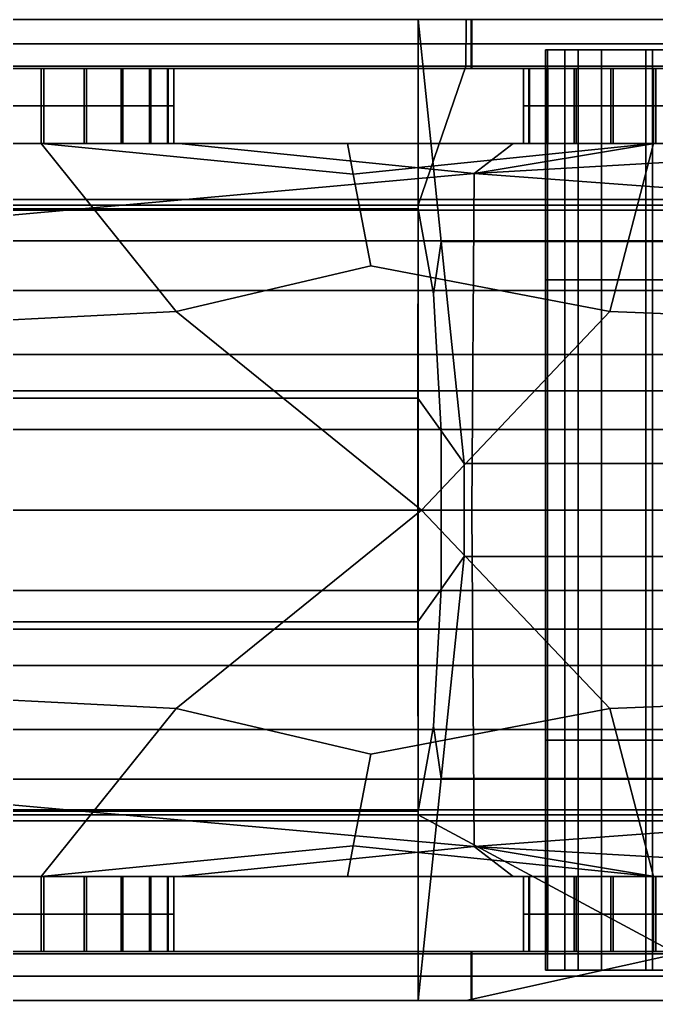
# Model space of a CAD drawing. Extents: x -4.9 to 4.89, y -0.62 to 0.62.
# Drawn here: x 0.687 to 0.9431, y -0.1971 to 0.1971 of the extents above; entities that cross this region are included whole.
import ezdxf

# ---------------------------------------------------------------- set-up
doc = ezdxf.new("R2010")
doc.units = 0

msp = doc.modelspace()

# ---------------------------------------------------------------- linework, layer by layer
for points in [[(0.54017, 0.19714, 0.48791), (0.52257, 0.17849, 0.54915), (0.86647, 0.17849, 0.54836), (0.86664, 0.19714, 0.48739)], [(0.54017, 0.19714, 0.48791), (0.86664, 0.19714, 0.48739), (0.86858, 0.19714, 0.43157), (0.57921, 0.19714, 0.43157)], [(0.57303, 0.12107, 0.01256), (0.58913, 0.19714, 0.10569), (0.84728, 0.19714, 0.10784), (0.84725, 0.12107, 0.01364)], [(0.57921, 0.18734, 0.43157), (0.57921, 0.19714, 0.43157), (0.86858, 0.19714, 0.43157), (0.86858, 0.18734, 0.43157)], [(0.58231, 0.18734, 0.26436), (0.86893, 0.18734, 0.26436), (0.86893, 0.19714, 0.26436), (0.58231, 0.19714, 0.26436)], [(0.58572, 0.19714, 0.18503), (0.58231, 0.19714, 0.26436), (0.86893, 0.19714, 0.26436), (0.84344, 0.19714, 0.1861)], [(0.58572, 0.19714, 0.18503), (0.84344, 0.19714, 0.1861), (0.84728, 0.19714, 0.10784), (0.58913, 0.19714, 0.10569)], [(1.09349, 0.19714, 0.18718), (0.9881, 0.19714, 0.10999), (0.84728, 0.19714, 0.10784), (0.84344, 0.19714, 0.1861)], [(1.09349, 0.19714, 0.18718), (0.84344, 0.19714, 0.1861), (0.86893, 0.19714, 0.26436), (1.19887, 0.19714, 0.26436)], [(0.85342, 0.08694, -0.01134), (0.84725, 0.12107, 0.01364), (0.84728, 0.19714, 0.10784), (0.85651, 0.10791, 0.02328)], [(0.98893, 0.10791, 0.02436), (0.85651, 0.10791, 0.02328), (0.84728, 0.19714, 0.10784), (0.9881, 0.19714, 0.10999)], [(1.23185, 0.19714, 0.488), (0.86664, 0.19714, 0.48739), (0.86647, 0.17849, 0.54836), (1.24875, 0.17849, 0.54927)], [(1.23185, 0.19714, 0.488), (1.20054, 0.19714, 0.43157), (0.86858, 0.19714, 0.43157), (0.86664, 0.19714, 0.48739)], [(1.20054, 0.18734, 0.43157), (0.86858, 0.18734, 0.43157), (0.86858, 0.19714, 0.43157), (1.20054, 0.19714, 0.43157)], [(1.19887, 0.18734, 0.26436), (1.19887, 0.19714, 0.26436), (0.86893, 0.19714, 0.26436), (0.86893, 0.18734, 0.26436)], [(0.57921, 0.18734, 0.43157), (0.86858, 0.18734, 0.43157), (0.86858, 0.17754, 0.43157), (0.57921, 0.17754, 0.43157)], [(0.58231, 0.18734, 0.26436), (0.58231, 0.17754, 0.26436), (0.86893, 0.17754, 0.26436), (0.86893, 0.18734, 0.26436)], [(1.20054, 0.18734, 0.43157), (1.20054, 0.17754, 0.43157), (0.86858, 0.17754, 0.43157), (0.86858, 0.18734, 0.43157)], [(1.19887, 0.18734, 0.26436), (0.86893, 0.18734, 0.26436), (0.86893, 0.17754, 0.26436), (1.19887, 0.17754, 0.26436)], [(0.94436, 0.18499, -0.04964), (0.8993, 0.18499, -0.06365), (0.89853, 0.18499, -0.0286), (0.94328, 0.18499, -0.02687)], [(0.94782, 0.18499, -0.00467), (0.94328, 0.18499, -0.02687), (0.89853, 0.18499, -0.0286), (0.90621, 0.18499, 0.00531)], [(0.8993, 0.09249, -0.06365), (0.89853, 0.09249, -0.0286), (0.89853, 0.18499, -0.0286), (0.8993, 0.18499, -0.06365)], [(0.90621, 0.09249, 0.00531), (0.90621, 0.18499, 0.00531), (0.89853, 0.18499, -0.0286), (0.89853, 0.09249, -0.0286)], [(0.94436, 0.18499, -0.04964), (0.95257, 0.18499, -0.06836), (0.91168, 0.18499, -0.0913), (0.8993, 0.18499, -0.06365)], [(0.8993, 0.09249, -0.06365), (0.8993, 0.18499, -0.06365), (0.91168, 0.18499, -0.0913), (0.91168, 0.09249, -0.0913)], [(0.94782, 0.18499, -0.00467), (0.90621, 0.18499, 0.00531), (0.92097, 0.18499, 0.03614), (0.95721, 0.18499, 0.01564)], [(0.90621, 0.09249, 0.00531), (0.92097, 0.09249, 0.03614), (0.92097, 0.18499, 0.03614), (0.90621, 0.18499, 0.00531)], [(0.96937, 0.18499, -0.07839), (0.93883, 0.18499, -0.10297), (0.91168, 0.18499, -0.0913), (0.95257, 0.18499, -0.06836)], [(0.93883, 0.09249, -0.10297), (0.91168, 0.09249, -0.0913), (0.91168, 0.18499, -0.0913), (0.93883, 0.18499, -0.10297)], [(0.97069, 0.18499, 0.03275), (0.95721, 0.18499, 0.01564), (0.92097, 0.18499, 0.03614), (0.94146, 0.18499, 0.06198)], [(0.94146, 0.09249, 0.06198), (0.94146, 0.18499, 0.06198), (0.92097, 0.18499, 0.03614), (0.92097, 0.09249, 0.03614)], [(0.96937, 0.18499, -0.07839), (0.98877, 0.18499, -0.08406), (0.96948, 0.18499, -0.10785), (0.93883, 0.18499, -0.10297)], [(0.93883, 0.09249, -0.10297), (0.93883, 0.18499, -0.10297), (0.96948, 0.18499, -0.10785), (0.96948, 0.09249, -0.10785)], [(0.97069, 0.18499, 0.03275), (0.94146, 0.18499, 0.06198), (0.96694, 0.18499, 0.08162), (0.98762, 0.18499, 0.0458)], [(0.94146, 0.09249, 0.06198), (0.96694, 0.09249, 0.08162), (0.96694, 0.18499, 0.08162), (0.94146, 0.18499, 0.06198)], [(0.54786, 0.12252, 0.62015), (0.84728, 0.12252, 0.61906), (0.86647, 0.17849, 0.54836), (0.52257, 0.17849, 0.54915)], [(0.62825, 0.17754, 0.42719), (0.57921, 0.17754, 0.43157), (0.86858, 0.17754, 0.43157), (0.75005, 0.17754, 0.42686)], [(0.63032, 0.17754, 0.27235), (0.751, 0.17754, 0.27305), (0.86893, 0.17754, 0.26436), (0.58231, 0.17754, 0.26436)], [(0.62825, 0.17754, 0.42719), (0.75005, 0.17754, 0.42686), (0.69576, 0.17754, 0.42057), (0.67729, 0.17754, 0.42282)], [(0.63032, 0.17754, 0.27235), (0.67833, 0.17754, 0.28034), (0.69676, 0.17754, 0.28286), (0.751, 0.17754, 0.27305)], [(0.67729, 0.16243, 0.42282), (0.67729, 0.17754, 0.42282), (0.69576, 0.17754, 0.42057), (0.69576, 0.16243, 0.42057)], [(0.67833, 0.16243, 0.28034), (0.69676, 0.16243, 0.28286), (0.69676, 0.17754, 0.28286), (0.67833, 0.17754, 0.28034)], [(0.81888, 0.17754, 0.41328), (0.71298, 0.17754, 0.41354), (0.69576, 0.17754, 0.42057), (0.8212, 0.17754, 0.42116)], [(0.8283, 0.17754, 0.42574), (0.8212, 0.17754, 0.42116), (0.69576, 0.17754, 0.42057), (0.75005, 0.17754, 0.42686)], [(0.71298, 0.16243, 0.41354), (0.69576, 0.16243, 0.42057), (0.69576, 0.17754, 0.42057), (0.71298, 0.17754, 0.41354)], [(0.81978, 0.17754, 0.28988), (0.82212, 0.17754, 0.28139), (0.69676, 0.17754, 0.28286), (0.71388, 0.17754, 0.29014)], [(0.82899, 0.17754, 0.27501), (0.751, 0.17754, 0.27305), (0.69676, 0.17754, 0.28286), (0.82212, 0.17754, 0.28139)], [(0.71388, 0.16243, 0.29014), (0.71388, 0.17754, 0.29014), (0.69676, 0.17754, 0.28286), (0.69676, 0.16243, 0.28286)], [(0.81888, 0.17754, 0.41328), (0.81896, 0.17754, 0.40199), (0.72785, 0.17754, 0.40235), (0.71298, 0.17754, 0.41354)], [(0.71298, 0.16243, 0.41354), (0.71298, 0.17754, 0.41354), (0.72785, 0.17754, 0.40235), (0.72785, 0.16243, 0.40235)], [(0.81978, 0.17754, 0.28988), (0.71388, 0.17754, 0.29014), (0.72858, 0.17754, 0.30154), (0.8197, 0.17754, 0.30117)], [(0.71388, 0.16243, 0.29014), (0.72858, 0.16243, 0.30154), (0.72858, 0.17754, 0.30154), (0.71388, 0.17754, 0.29014)], [(0.81907, 0.17754, 0.3872), (0.73925, 0.17754, 0.38765), (0.72785, 0.17754, 0.40235), (0.81896, 0.17754, 0.40199)], [(0.73925, 0.16243, 0.38765), (0.72785, 0.16243, 0.40235), (0.72785, 0.17754, 0.40235), (0.73925, 0.17754, 0.38765)], [(0.81959, 0.17754, 0.31596), (0.8197, 0.17754, 0.30117), (0.72858, 0.17754, 0.30154), (0.73977, 0.17754, 0.31641)], [(0.73977, 0.16243, 0.31641), (0.73977, 0.17754, 0.31641), (0.72858, 0.17754, 0.30154), (0.72858, 0.16243, 0.30154)], [(0.81907, 0.17754, 0.3872), (0.8192, 0.17754, 0.37003), (0.74653, 0.17754, 0.37053), (0.73925, 0.17754, 0.38765)], [(0.73925, 0.16243, 0.38765), (0.73925, 0.17754, 0.38765), (0.74653, 0.17754, 0.37053), (0.74653, 0.16243, 0.37053)], [(0.81959, 0.17754, 0.31596), (0.73977, 0.17754, 0.31641), (0.7468, 0.17754, 0.33363), (0.81947, 0.17754, 0.33313)], [(0.73977, 0.16243, 0.31641), (0.7468, 0.16243, 0.33363), (0.7468, 0.17754, 0.33363), (0.73977, 0.17754, 0.31641)], [(0.81933, 0.17754, 0.35158), (0.74905, 0.17754, 0.3521), (0.74653, 0.17754, 0.37053), (0.8192, 0.17754, 0.37003)], [(0.74905, 0.16243, 0.3521), (0.74653, 0.16243, 0.37053), (0.74653, 0.17754, 0.37053), (0.74905, 0.17754, 0.3521)], [(0.81933, 0.17754, 0.35158), (0.81947, 0.17754, 0.33313), (0.7468, 0.17754, 0.33363), (0.74905, 0.17754, 0.3521)], [(0.74905, 0.16243, 0.3521), (0.74905, 0.17754, 0.3521), (0.7468, 0.17754, 0.33363), (0.7468, 0.16243, 0.33363)], [(0.8283, 0.17754, 0.42574), (0.75005, 0.17754, 0.42686), (0.86858, 0.17754, 0.43157), (0.92431, 0.17754, 0.42679)], [(0.82899, 0.17754, 0.27501), (0.88547, 0.17754, 0.27365), (0.86893, 0.17754, 0.26436), (0.751, 0.17754, 0.27305)], [(0.81888, 0.17754, 0.41328), (0.8212, 0.17754, 0.42116), (0.9419, 0.17754, 0.4203), (0.92478, 0.17754, 0.41302)], [(0.81888, 0.17754, 0.41328), (0.92478, 0.17754, 0.41302), (0.91008, 0.17754, 0.40162), (0.81896, 0.17754, 0.40199)], [(0.81907, 0.17754, 0.3872), (0.81896, 0.17754, 0.40199), (0.91008, 0.17754, 0.40162), (0.89889, 0.17754, 0.38675)], [(0.81907, 0.17754, 0.3872), (0.89889, 0.17754, 0.38675), (0.89186, 0.17754, 0.36953), (0.8192, 0.17754, 0.37003)], [(0.81933, 0.17754, 0.35158), (0.8192, 0.17754, 0.37003), (0.89186, 0.17754, 0.36953), (0.88961, 0.17754, 0.35106)], [(0.81933, 0.17754, 0.35158), (0.88961, 0.17754, 0.35106), (0.89213, 0.17754, 0.33263), (0.81947, 0.17754, 0.33313)], [(0.81959, 0.17754, 0.31596), (0.81947, 0.17754, 0.33313), (0.89213, 0.17754, 0.33263), (0.89941, 0.17754, 0.31551)], [(0.81959, 0.17754, 0.31596), (0.89941, 0.17754, 0.31551), (0.91081, 0.17754, 0.30081), (0.8197, 0.17754, 0.30117)], [(0.81978, 0.17754, 0.28988), (0.8197, 0.17754, 0.30117), (0.91081, 0.17754, 0.30081), (0.92568, 0.17754, 0.28962)], [(0.81978, 0.17754, 0.28988), (0.92568, 0.17754, 0.28962), (0.9429, 0.17754, 0.28259), (0.82212, 0.17754, 0.28139)], [(0.8283, 0.17754, 0.42574), (0.92431, 0.17754, 0.42679), (0.9419, 0.17754, 0.4203), (0.8212, 0.17754, 0.42116)], [(0.82899, 0.17754, 0.27501), (0.82212, 0.17754, 0.28139), (0.9429, 0.17754, 0.28259), (0.88547, 0.17754, 0.27365)], [(1.23682, 0.12252, 0.62024), (1.24875, 0.17849, 0.54927), (0.86647, 0.17849, 0.54836), (0.84728, 0.12252, 0.61906)], [(1.08044, 0.17754, 0.42719), (0.92431, 0.17754, 0.42679), (0.86858, 0.17754, 0.43157), (1.20054, 0.17754, 0.43157)], [(1.22236, 0.17754, 0.27235), (1.19887, 0.17754, 0.26436), (0.86893, 0.17754, 0.26436), (1.07864, 0.17754, 0.27298)], [(1.01816, 0.17754, 0.27501), (1.07864, 0.17754, 0.27298), (0.86893, 0.17754, 0.26436), (0.94231, 0.17754, 0.27371)], [(0.92334, 0.17754, 0.27501), (0.94231, 0.17754, 0.27371), (0.86893, 0.17754, 0.26436), (0.88547, 0.17754, 0.27365)], [(0.92334, 0.17754, 0.27501), (0.88547, 0.17754, 0.27365), (0.9429, 0.17754, 0.28259), (0.96137, 0.17754, 0.28034)], [(0.88961, 0.16243, 0.35106), (0.89213, 0.16243, 0.33263), (0.89213, 0.17754, 0.33263), (0.88961, 0.17754, 0.35106)], [(0.88961, 0.16243, 0.35106), (0.88961, 0.17754, 0.35106), (0.89186, 0.17754, 0.36953), (0.89186, 0.16243, 0.36953)], [(0.89889, 0.16243, 0.38675), (0.89186, 0.16243, 0.36953), (0.89186, 0.17754, 0.36953), (0.89889, 0.17754, 0.38675)], [(0.89941, 0.16243, 0.31551), (0.89941, 0.17754, 0.31551), (0.89213, 0.17754, 0.33263), (0.89213, 0.16243, 0.33263)], [(0.89889, 0.16243, 0.38675), (0.89889, 0.17754, 0.38675), (0.91008, 0.17754, 0.40162), (0.91008, 0.16243, 0.40162)], [(0.89941, 0.16243, 0.31551), (0.91081, 0.16243, 0.30081), (0.91081, 0.17754, 0.30081), (0.89941, 0.17754, 0.31551)], [(0.92478, 0.16243, 0.41302), (0.91008, 0.16243, 0.40162), (0.91008, 0.17754, 0.40162), (0.92478, 0.17754, 0.41302)], [(0.92568, 0.16243, 0.28962), (0.92568, 0.17754, 0.28962), (0.91081, 0.17754, 0.30081), (0.91081, 0.16243, 0.30081)], [(0.92334, 0.17754, 0.27501), (0.96137, 0.17754, 0.28034), (0.9798, 0.17754, 0.28286), (0.94231, 0.17754, 0.27371)], [(1.08044, 0.17754, 0.42719), (0.96033, 0.17754, 0.42282), (0.9419, 0.17754, 0.4203), (0.92431, 0.17754, 0.42679)], [(0.92478, 0.16243, 0.41302), (0.92478, 0.17754, 0.41302), (0.9419, 0.17754, 0.4203), (0.9419, 0.16243, 0.4203)], [(0.92568, 0.16243, 0.28962), (0.9429, 0.16243, 0.28259), (0.9429, 0.17754, 0.28259), (0.92568, 0.17754, 0.28962)], [(0.96033, 0.16243, 0.42282), (0.9419, 0.16243, 0.4203), (0.9419, 0.17754, 0.4203), (0.96033, 0.17754, 0.42282)], [(1.01816, 0.17754, 0.27501), (0.94231, 0.17754, 0.27371), (0.9798, 0.17754, 0.28286), (1.08223, 0.17754, 0.28139)], [(0.96137, 0.16243, 0.28034), (0.96137, 0.17754, 0.28034), (0.9429, 0.17754, 0.28259), (0.9429, 0.16243, 0.28259)], [(0.67729, 0.16243, 0.42282), (0.69576, 0.16243, 0.42057), (0.69576, 0.14732, 0.42057), (0.67729, 0.14732, 0.42282)], [(0.67833, 0.16243, 0.28034), (0.67833, 0.14732, 0.28034), (0.69676, 0.14732, 0.28286), (0.69676, 0.16243, 0.28286)], [(0.71298, 0.16243, 0.41354), (0.71298, 0.14732, 0.41354), (0.69576, 0.14732, 0.42057), (0.69576, 0.16243, 0.42057)], [(0.71388, 0.16243, 0.29014), (0.69676, 0.16243, 0.28286), (0.69676, 0.14732, 0.28286), (0.71388, 0.14732, 0.29014)], [(0.71298, 0.16243, 0.41354), (0.72785, 0.16243, 0.40235), (0.72785, 0.14732, 0.40235), (0.71298, 0.14732, 0.41354)], [(0.71388, 0.16243, 0.29014), (0.71388, 0.14732, 0.29014), (0.72858, 0.14732, 0.30154), (0.72858, 0.16243, 0.30154)], [(0.73925, 0.16243, 0.38765), (0.73925, 0.14732, 0.38765), (0.72785, 0.14732, 0.40235), (0.72785, 0.16243, 0.40235)], [(0.73977, 0.16243, 0.31641), (0.72858, 0.16243, 0.30154), (0.72858, 0.14732, 0.30154), (0.73977, 0.14732, 0.31641)], [(0.73925, 0.16243, 0.38765), (0.74653, 0.16243, 0.37053), (0.74653, 0.14732, 0.37053), (0.73925, 0.14732, 0.38765)], [(0.73977, 0.16243, 0.31641), (0.73977, 0.14732, 0.31641), (0.7468, 0.14732, 0.33363), (0.7468, 0.16243, 0.33363)], [(0.74905, 0.16243, 0.3521), (0.74905, 0.14732, 0.3521), (0.74653, 0.14732, 0.37053), (0.74653, 0.16243, 0.37053)], [(0.74905, 0.16243, 0.3521), (0.7468, 0.16243, 0.33363), (0.7468, 0.14732, 0.33363), (0.74905, 0.14732, 0.3521)], [(0.88961, 0.16243, 0.35106), (0.88961, 0.14732, 0.35106), (0.89213, 0.14732, 0.33263), (0.89213, 0.16243, 0.33263)], [(0.88961, 0.16243, 0.35106), (0.89186, 0.16243, 0.36953), (0.89186, 0.14732, 0.36953), (0.88961, 0.14732, 0.35106)], [(0.89889, 0.16243, 0.38675), (0.89889, 0.14732, 0.38675), (0.89186, 0.14732, 0.36953), (0.89186, 0.16243, 0.36953)], [(0.89941, 0.16243, 0.31551), (0.89213, 0.16243, 0.33263), (0.89213, 0.14732, 0.33263), (0.89941, 0.14732, 0.31551)], [(0.89889, 0.16243, 0.38675), (0.91008, 0.16243, 0.40162), (0.91008, 0.14732, 0.40162), (0.89889, 0.14732, 0.38675)], [(0.89941, 0.16243, 0.31551), (0.89941, 0.14732, 0.31551), (0.91081, 0.14732, 0.30081), (0.91081, 0.16243, 0.30081)], [(0.92478, 0.16243, 0.41302), (0.92478, 0.14732, 0.41302), (0.91008, 0.14732, 0.40162), (0.91008, 0.16243, 0.40162)], [(0.92568, 0.16243, 0.28962), (0.91081, 0.16243, 0.30081), (0.91081, 0.14732, 0.30081), (0.92568, 0.14732, 0.28962)], [(0.92478, 0.16243, 0.41302), (0.9419, 0.16243, 0.4203), (0.9419, 0.14732, 0.4203), (0.92478, 0.14732, 0.41302)], [(0.92568, 0.16243, 0.28962), (0.92568, 0.14732, 0.28962), (0.9429, 0.14732, 0.28259), (0.9429, 0.16243, 0.28259)], [(0.96033, 0.16243, 0.42282), (0.96033, 0.14732, 0.42282), (0.9419, 0.14732, 0.4203), (0.9419, 0.16243, 0.4203)], [(0.96137, 0.16243, 0.28034), (0.9429, 0.16243, 0.28259), (0.9429, 0.14732, 0.28259), (0.96137, 0.14732, 0.28034)], [(0.63032, 0.14732, 0.27235), (0.59431, 0.11049, 0.26636), (0.86982, 0.13529, 0.26664), (0.751, 0.14732, 0.27305)], [(0.62825, 0.07366, 0.44928), (0.67729, 0.14732, 0.42282), (0.69576, 0.14732, 0.42057), (0.75005, 0.0798, 0.44711)], [(0.63032, 0.14732, 0.27235), (0.751, 0.14732, 0.27305), (0.69676, 0.14732, 0.28286), (0.67833, 0.14732, 0.28034)], [(0.81888, 0.14732, 0.41328), (0.8212, 0.13504, 0.42485), (0.69576, 0.14732, 0.42057), (0.71298, 0.14732, 0.41354)], [(0.8283, 0.09821, 0.44046), (0.75005, 0.0798, 0.44711), (0.69576, 0.14732, 0.42057), (0.8212, 0.13504, 0.42485)], [(0.81978, 0.14732, 0.28988), (0.71388, 0.14732, 0.29014), (0.69676, 0.14732, 0.28286), (0.82212, 0.14732, 0.28139)], [(0.82899, 0.14732, 0.27501), (0.82212, 0.14732, 0.28139), (0.69676, 0.14732, 0.28286), (0.751, 0.14732, 0.27305)], [(0.81888, 0.14732, 0.41328), (0.71298, 0.14732, 0.41354), (0.72785, 0.14732, 0.40235), (0.81896, 0.14732, 0.40199)], [(0.81978, 0.14732, 0.28988), (0.8197, 0.14732, 0.30117), (0.72858, 0.14732, 0.30154), (0.71388, 0.14732, 0.29014)], [(0.81907, 0.14732, 0.3872), (0.81896, 0.14732, 0.40199), (0.72785, 0.14732, 0.40235), (0.73925, 0.14732, 0.38765)], [(0.81959, 0.14732, 0.31596), (0.73977, 0.14732, 0.31641), (0.72858, 0.14732, 0.30154), (0.8197, 0.14732, 0.30117)], [(0.81907, 0.14732, 0.3872), (0.73925, 0.14732, 0.38765), (0.74653, 0.14732, 0.37053), (0.8192, 0.14732, 0.37003)], [(0.81959, 0.14732, 0.31596), (0.81947, 0.14732, 0.33313), (0.7468, 0.14732, 0.33363), (0.73977, 0.14732, 0.31641)], [(0.81933, 0.14732, 0.35158), (0.8192, 0.14732, 0.37003), (0.74653, 0.14732, 0.37053), (0.74905, 0.14732, 0.3521)], [(0.81933, 0.14732, 0.35158), (0.74905, 0.14732, 0.3521), (0.7468, 0.14732, 0.33363), (0.81947, 0.14732, 0.33313)], [(0.82899, 0.14732, 0.27501), (0.751, 0.14732, 0.27305), (0.86982, 0.13529, 0.26664), (0.88547, 0.14732, 0.27365)], [(0.81888, 0.14732, 0.41328), (0.92478, 0.14732, 0.41302), (0.9419, 0.14732, 0.4203), (0.8212, 0.13504, 0.42485)], [(0.81888, 0.14732, 0.41328), (0.81896, 0.14732, 0.40199), (0.91008, 0.14732, 0.40162), (0.92478, 0.14732, 0.41302)], [(0.81907, 0.14732, 0.3872), (0.89889, 0.14732, 0.38675), (0.91008, 0.14732, 0.40162), (0.81896, 0.14732, 0.40199)], [(0.81907, 0.14732, 0.3872), (0.8192, 0.14732, 0.37003), (0.89186, 0.14732, 0.36953), (0.89889, 0.14732, 0.38675)], [(0.81933, 0.14732, 0.35158), (0.88961, 0.14732, 0.35106), (0.89186, 0.14732, 0.36953), (0.8192, 0.14732, 0.37003)], [(0.81933, 0.14732, 0.35158), (0.81947, 0.14732, 0.33313), (0.89213, 0.14732, 0.33263), (0.88961, 0.14732, 0.35106)], [(0.81959, 0.14732, 0.31596), (0.89941, 0.14732, 0.31551), (0.89213, 0.14732, 0.33263), (0.81947, 0.14732, 0.33313)], [(0.81959, 0.14732, 0.31596), (0.8197, 0.14732, 0.30117), (0.91081, 0.14732, 0.30081), (0.89941, 0.14732, 0.31551)], [(0.81978, 0.14732, 0.28988), (0.92568, 0.14732, 0.28962), (0.91081, 0.14732, 0.30081), (0.8197, 0.14732, 0.30117)], [(0.81978, 0.14732, 0.28988), (0.82212, 0.14732, 0.28139), (0.9429, 0.14732, 0.28259), (0.92568, 0.14732, 0.28962)], [(0.8283, 0.09821, 0.44046), (0.8212, 0.13504, 0.42485), (0.9419, 0.14732, 0.4203), (0.92431, 0.0798, 0.44704)], [(0.82899, 0.14732, 0.27501), (0.88547, 0.14732, 0.27365), (0.9429, 0.14732, 0.28259), (0.82212, 0.14732, 0.28139)], [(1.22236, 0.14732, 0.27235), (1.07864, 0.14732, 0.27298), (0.86982, 0.13529, 0.26664), (1.20474, 0.11049, 0.26636)], [(1.01816, 0.14732, 0.27501), (0.94231, 0.14732, 0.27371), (0.86982, 0.13529, 0.26664), (1.07864, 0.14732, 0.27298)], [(0.92334, 0.14732, 0.27501), (0.88547, 0.14732, 0.27365), (0.86982, 0.13529, 0.26664), (0.94231, 0.14732, 0.27371)], [(0.92334, 0.14732, 0.27501), (0.96137, 0.14732, 0.28034), (0.9429, 0.14732, 0.28259), (0.88547, 0.14732, 0.27365)], [(0.92334, 0.14732, 0.27501), (0.94231, 0.14732, 0.27371), (0.9798, 0.14732, 0.28286), (0.96137, 0.14732, 0.28034)], [(1.08044, 0.07366, 0.44928), (0.92431, 0.0798, 0.44704), (0.9419, 0.14732, 0.4203), (0.96033, 0.14732, 0.42282)], [(1.01816, 0.14732, 0.27501), (1.08223, 0.14732, 0.28139), (0.9798, 0.14732, 0.28286), (0.94231, 0.14732, 0.27371)], [(0.58231, 0, 0.26436), (0.86893, 0, 0.26436), (0.86982, 0.13529, 0.26664), (0.59431, 0.11049, 0.26636)], [(1.19887, 0, 0.26436), (1.20474, 0.11049, 0.26636), (0.86982, 0.13529, 0.26664), (0.86893, 0, 0.26436)], [(2.17429, 0.12057, 0.49384), (2.17429, 0.12489, 0.46153), (0.18646, 0.12489, 0.46153), (0.18646, 0.12057, 0.49384)], [(2.17429, 0.12057, 0.42923), (0.18646, 0.12057, 0.42923), (0.18646, 0.12489, 0.46153), (2.17429, 0.12489, 0.46153)], [(0.54786, 0.12252, 0.62015), (0.59459, 0.04791, 0.69605), (0.84728, 0.04791, 0.69605), (0.84728, 0.12252, 0.61906)], [(1.23682, 0.12252, 0.62024), (0.84728, 0.12252, 0.61906), (0.84728, 0.04791, 0.69605), (1.21048, 0.04791, 0.69605)], [(2.17429, 0.12057, 0.49384), (0.18646, 0.12057, 0.49384), (0.18646, 0.10816, 0.52398), (2.17429, 0.10816, 0.52398)], [(2.17429, 0.12057, 0.42923), (2.17429, 0.10816, 0.39909), (0.18646, 0.10816, 0.39909), (0.18646, 0.12057, 0.42923)], [(0.57303, 0.12107, 0.01256), (0.84725, 0.12107, 0.01364), (0.84723, 0.045, -0.08057), (0.55692, 0.045, -0.08057)], [(0.85342, 0.08694, -0.01134), (0.85649, 0.03184, -0.07092), (0.84723, 0.045, -0.08057), (0.84725, 0.12107, 0.01364)], [(2.17429, 0.08826, 0.54979), (2.17429, 0.10816, 0.52398), (0.18646, 0.10816, 0.52398), (0.18646, 0.08826, 0.54979)], [(2.17429, 0.08826, 0.37327), (0.18646, 0.08826, 0.37327), (0.18646, 0.10816, 0.39909), (2.17429, 0.10816, 0.39909)], [(0.85342, 0.08694, -0.01134), (0.85651, 0.10791, 0.02328), (0.86575, 0.01868, -0.06128), (0.85649, 0.03184, -0.07092)], [(0.98893, 0.10791, 0.02436), (0.98977, 0.01868, -0.06128), (0.86575, 0.01868, -0.06128), (0.85651, 0.10791, 0.02328)], [(0.8283, 0.09821, 0.44046), (0.92431, 0.0798, 0.44704), (0.84858, 0, 0.46497), (0.75005, 0.0798, 0.44711)], [(0.8993, 0.09249, -0.06365), (0.8993, 0, -0.06365), (0.89853, 0, -0.0286), (0.89853, 0.09249, -0.0286)], [(0.90621, 0.09249, 0.00531), (0.89853, 0.09249, -0.0286), (0.89853, 0, -0.0286), (0.90621, 0, 0.00531)], [(0.8993, 0.09249, -0.06365), (0.91168, 0.09249, -0.0913), (0.91168, 0, -0.0913), (0.8993, 0, -0.06365)], [(0.90621, 0.09249, 0.00531), (0.90621, 0, 0.00531), (0.92097, 0, 0.03614), (0.92097, 0.09249, 0.03614)], [(0.93883, 0.09249, -0.10297), (0.93883, 0, -0.10297), (0.91168, 0, -0.0913), (0.91168, 0.09249, -0.0913)], [(0.94146, 0.09249, 0.06198), (0.92097, 0.09249, 0.03614), (0.92097, 0, 0.03614), (0.94146, 0, 0.06198)], [(0.93883, 0.09249, -0.10297), (0.96948, 0.09249, -0.10785), (0.96948, 0, -0.10785), (0.93883, 0, -0.10297)], [(0.94146, 0.09249, 0.06198), (0.94146, 0, 0.06198), (0.96694, 0, 0.08162), (0.96694, 0.09249, 0.08162)], [(2.17429, 0.08826, 0.54979), (0.18646, 0.08826, 0.54979), (0.18646, 0.06245, 0.56969), (2.17429, 0.06245, 0.56969)], [(2.17429, 0.08826, 0.37327), (2.17429, 0.06245, 0.35337), (0.18646, 0.06245, 0.35337), (0.18646, 0.08826, 0.37327)], [(0.62825, 0.07366, 0.44928), (0.75005, 0.0798, 0.44711), (0.84858, 0, 0.46497), (0.60373, 0, 0.46252)], [(1.08044, 0.07366, 0.44928), (1.14049, 0, 0.46252), (0.84858, 0, 0.46497), (0.92431, 0.0798, 0.44704)], [(2.17429, 0.03231, 0.5821), (2.17429, 0.06245, 0.56969), (0.18646, 0.06245, 0.56969), (0.18646, 0.03231, 0.5821)], [(2.17429, 0.03231, 0.34097), (0.18646, 0.03231, 0.34097), (0.18646, 0.06245, 0.35337), (2.17429, 0.06245, 0.35337)], [(0.59459, 0, 0.69605), (0.84728, 0, 0.69605), (0.84728, 0.04791, 0.69605), (0.59459, 0.04791, 0.69605)], [(1.21048, 0, 0.69605), (1.21048, 0.04791, 0.69605), (0.84728, 0.04791, 0.69605), (0.84728, 0, 0.69605)], [(0.55692, 0, -0.08057), (0.55692, 0.045, -0.08057), (0.84723, 0.045, -0.08057), (0.84723, 0, -0.08057)], [(0.85649, 0, -0.07092), (0.84723, 0, -0.08057), (0.84723, 0.045, -0.08057), (0.85649, 0.03184, -0.07092)], [(2.17429, 0.03231, 0.5821), (0.18646, 0.03231, 0.5821), (0.18646, 0, 0.58643), (2.17429, 0, 0.58643)], [(2.17429, 0.03231, 0.34097), (2.17429, 0, 0.33664), (0.18646, 0, 0.33664), (0.18646, 0.03231, 0.34097)], [(0.85649, 0, -0.07092), (0.85649, 0.03184, -0.07092), (0.86575, 0.01868, -0.06128), (0.86575, 0, -0.06128)], [(0.98977, 0, -0.06128), (0.86575, 0, -0.06128), (0.86575, 0.01868, -0.06128), (0.98977, 0.01868, -0.06128)], [(2.17429, -0.03231, 0.5821), (2.17429, 0, 0.58643), (0.18646, 0, 0.58643), (0.18646, -0.03231, 0.5821)], [(2.17429, -0.03231, 0.34097), (0.18646, -0.03231, 0.34097), (0.18646, 0, 0.33664), (2.17429, 0, 0.33664)], [(0.55692, 0, -0.08057), (0.84723, 0, -0.08057), (0.84723, -0.045, -0.08057), (0.55692, -0.045, -0.08057)], [(0.58231, 0, 0.26436), (0.59431, -0.11049, 0.26636), (0.86982, -0.13529, 0.26664), (0.86893, 0, 0.26436)], [(0.59459, 0, 0.69605), (0.59459, -0.04791, 0.69605), (0.84728, -0.04791, 0.69605), (0.84728, 0, 0.69605)], [(0.62825, -0.07366, 0.44928), (0.60373, 0, 0.46252), (0.84858, 0, 0.46497), (0.75005, -0.0798, 0.44711)], [(0.8283, -0.09821, 0.44046), (0.75005, -0.0798, 0.44711), (0.84858, 0, 0.46497), (0.92431, -0.0798, 0.44704)], [(0.85649, 0, -0.07092), (0.85649, -0.03184, -0.07092), (0.84723, -0.045, -0.08057), (0.84723, 0, -0.08057)], [(1.21048, 0, 0.69605), (0.84728, 0, 0.69605), (0.84728, -0.04791, 0.69605), (1.21048, -0.04791, 0.69605)], [(1.08044, -0.07366, 0.44928), (0.92431, -0.0798, 0.44704), (0.84858, 0, 0.46497), (1.14049, 0, 0.46252)], [(0.85649, 0, -0.07092), (0.86575, 0, -0.06128), (0.86575, -0.01868, -0.06128), (0.85649, -0.03184, -0.07092)], [(0.98977, 0, -0.06128), (0.98977, -0.01868, -0.06128), (0.86575, -0.01868, -0.06128), (0.86575, 0, -0.06128)], [(1.19887, 0, 0.26436), (0.86893, 0, 0.26436), (0.86982, -0.13529, 0.26664), (1.20474, -0.11049, 0.26636)], [(0.8993, -0.09249, -0.06365), (0.89853, -0.09249, -0.0286), (0.89853, 0, -0.0286), (0.8993, 0, -0.06365)], [(0.90621, -0.09249, 0.00531), (0.90621, 0, 0.00531), (0.89853, 0, -0.0286), (0.89853, -0.09249, -0.0286)], [(0.8993, -0.09249, -0.06365), (0.8993, 0, -0.06365), (0.91168, 0, -0.0913), (0.91168, -0.09249, -0.0913)], [(0.90621, -0.09249, 0.00531), (0.92097, -0.09249, 0.03614), (0.92097, 0, 0.03614), (0.90621, 0, 0.00531)], [(0.93883, -0.09249, -0.10297), (0.91168, -0.09249, -0.0913), (0.91168, 0, -0.0913), (0.93883, 0, -0.10297)], [(0.94146, -0.09249, 0.06198), (0.94146, 0, 0.06198), (0.92097, 0, 0.03614), (0.92097, -0.09249, 0.03614)], [(0.93883, -0.09249, -0.10297), (0.93883, 0, -0.10297), (0.96948, 0, -0.10785), (0.96948, -0.09249, -0.10785)], [(0.94146, -0.09249, 0.06198), (0.96694, -0.09249, 0.08162), (0.96694, 0, 0.08162), (0.94146, 0, 0.06198)], [(0.85342, -0.08694, -0.01134), (0.85649, -0.03184, -0.07092), (0.86575, -0.01868, -0.06128), (0.85651, -0.1079, 0.02328)], [(0.98893, -0.1079, 0.02436), (0.85651, -0.1079, 0.02328), (0.86575, -0.01868, -0.06128), (0.98977, -0.01868, -0.06128)], [(2.17429, -0.03231, 0.5821), (0.18646, -0.03231, 0.5821), (0.18646, -0.06245, 0.56969), (2.17429, -0.06245, 0.56969)], [(2.17429, -0.03231, 0.34097), (2.17429, -0.06245, 0.35337), (0.18646, -0.06245, 0.35337), (0.18646, -0.03231, 0.34097)], [(0.85342, -0.08694, -0.01134), (0.84725, -0.12107, 0.01364), (0.84723, -0.045, -0.08057), (0.85649, -0.03184, -0.07092)], [(0.57303, -0.12107, 0.01256), (0.55692, -0.045, -0.08057), (0.84723, -0.045, -0.08057), (0.84725, -0.12107, 0.01364)], [(0.54786, -0.12252, 0.62015), (0.84728, -0.12252, 0.61906), (0.84728, -0.04791, 0.69605), (0.59459, -0.04791, 0.69605)], [(1.23682, -0.12252, 0.62024), (1.21048, -0.04791, 0.69605), (0.84728, -0.04791, 0.69605), (0.84728, -0.12252, 0.61906)], [(2.17429, -0.08826, 0.54979), (2.17429, -0.06245, 0.56969), (0.18646, -0.06245, 0.56969), (0.18646, -0.08826, 0.54979)], [(2.17429, -0.08826, 0.37327), (0.18646, -0.08826, 0.37327), (0.18646, -0.06245, 0.35337), (2.17429, -0.06245, 0.35337)], [(0.62825, -0.07366, 0.44928), (0.75005, -0.0798, 0.44711), (0.69576, -0.14732, 0.42057), (0.67729, -0.14732, 0.42282)], [(1.08044, -0.07366, 0.44928), (0.96033, -0.14732, 0.42282), (0.9419, -0.14732, 0.4203), (0.92431, -0.0798, 0.44704)], [(0.8283, -0.09821, 0.44046), (0.8212, -0.13504, 0.42485), (0.69576, -0.14732, 0.42057), (0.75005, -0.0798, 0.44711)], [(0.8283, -0.09821, 0.44046), (0.92431, -0.0798, 0.44704), (0.9419, -0.14732, 0.4203), (0.8212, -0.13504, 0.42485)], [(2.17429, -0.08826, 0.54979), (0.18646, -0.08826, 0.54979), (0.18646, -0.10816, 0.52398), (2.17429, -0.10816, 0.52398)], [(2.17429, -0.08826, 0.37327), (2.17429, -0.10816, 0.39909), (0.18646, -0.10816, 0.39909), (0.18646, -0.08826, 0.37327)], [(0.85342, -0.08694, -0.01134), (0.85651, -0.1079, 0.02328), (0.84728, -0.19713, 0.10784), (0.84725, -0.12107, 0.01364)], [(0.8993, -0.09249, -0.06365), (0.8993, -0.18499, -0.06365), (0.89853, -0.18499, -0.0286), (0.89853, -0.09249, -0.0286)], [(0.90621, -0.09249, 0.00531), (0.89853, -0.09249, -0.0286), (0.89853, -0.18499, -0.0286), (0.90621, -0.18499, 0.00531)], [(0.8993, -0.09249, -0.06365), (0.91168, -0.09249, -0.0913), (0.91168, -0.18499, -0.0913), (0.8993, -0.18499, -0.06365)], [(0.90621, -0.09249, 0.00531), (0.90621, -0.18499, 0.00531), (0.92097, -0.18499, 0.03614), (0.92097, -0.09249, 0.03614)], [(0.93883, -0.09249, -0.10297), (0.93883, -0.18499, -0.10297), (0.91168, -0.18499, -0.0913), (0.91168, -0.09249, -0.0913)], [(0.94146, -0.09249, 0.06198), (0.92097, -0.09249, 0.03614), (0.92097, -0.18499, 0.03614), (0.94146, -0.18499, 0.06198)], [(0.93883, -0.09249, -0.10297), (0.96948, -0.09249, -0.10785), (0.96948, -0.18499, -0.10785), (0.93883, -0.18499, -0.10297)], [(0.94146, -0.09249, 0.06198), (0.94146, -0.18499, 0.06198), (0.96694, -0.18499, 0.08162), (0.96694, -0.09249, 0.08162)], [(2.17429, -0.12057, 0.49384), (2.17429, -0.10816, 0.52398), (0.18646, -0.10816, 0.52398), (0.18646, -0.12057, 0.49384)], [(2.17429, -0.12057, 0.42923), (0.18646, -0.12057, 0.42923), (0.18646, -0.10816, 0.39909), (2.17429, -0.10816, 0.39909)], [(0.98893, -0.1079, 0.02436), (0.9881, -0.19713, 0.10999), (0.84728, -0.19713, 0.10784), (0.85651, -0.1079, 0.02328)], [(0.63032, -0.14732, 0.27235), (0.751, -0.14732, 0.27305), (0.86982, -0.13529, 0.26664), (0.59431, -0.11049, 0.26636)], [(1.22236, -0.14732, 0.27235), (1.20474, -0.11049, 0.26636), (0.86982, -0.13529, 0.26664), (1.07864, -0.14732, 0.27298)], [(2.17429, -0.12057, 0.49384), (0.18646, -0.12057, 0.49384), (0.18646, -0.12489, 0.46153), (2.17429, -0.12489, 0.46153)], [(2.17429, -0.12057, 0.42923), (2.17429, -0.12489, 0.46153), (0.18646, -0.12489, 0.46153), (0.18646, -0.12057, 0.42923)], [(0.57303, -0.12107, 0.01256), (0.84725, -0.12107, 0.01364), (0.84728, -0.19713, 0.10784), (0.58913, -0.19713, 0.10569)], [(0.54786, -0.12252, 0.62015), (0.52257, -0.17847, 0.54915), (0.95125, -0.17847, 0.56191), (0.84728, -0.12252, 0.61906)], [(1.23682, -0.12252, 0.62024), (0.84728, -0.12252, 0.61906), (0.95125, -0.17847, 0.56191), (1.26316, -0.19713, 0.54443)], [(0.81888, -0.14732, 0.41328), (0.71298, -0.14732, 0.41354), (0.69576, -0.14732, 0.42057), (0.8212, -0.13504, 0.42485)], [(0.82899, -0.14732, 0.27501), (0.88547, -0.14732, 0.27365), (0.86982, -0.13529, 0.26664), (0.751, -0.14732, 0.27305)], [(0.81888, -0.14732, 0.41328), (0.8212, -0.13504, 0.42485), (0.9419, -0.14732, 0.4203), (0.92478, -0.14732, 0.41302)], [(0.92334, -0.14732, 0.27501), (0.94231, -0.14732, 0.27371), (0.86982, -0.13529, 0.26664), (0.88547, -0.14732, 0.27365)], [(1.01816, -0.14732, 0.27501), (1.07864, -0.14732, 0.27298), (0.86982, -0.13529, 0.26664), (0.94231, -0.14732, 0.27371)], [(0.63032, -0.14732, 0.27235), (0.67833, -0.14732, 0.28034), (0.69676, -0.14732, 0.28286), (0.751, -0.14732, 0.27305)], [(0.67729, -0.16243, 0.42282), (0.67729, -0.14732, 0.42282), (0.69576, -0.14732, 0.42057), (0.69576, -0.16243, 0.42057)], [(0.67833, -0.16243, 0.28034), (0.69676, -0.16243, 0.28286), (0.69676, -0.14732, 0.28286), (0.67833, -0.14732, 0.28034)], [(0.71298, -0.16243, 0.41354), (0.69576, -0.16243, 0.42057), (0.69576, -0.14732, 0.42057), (0.71298, -0.14732, 0.41354)], [(0.81978, -0.14732, 0.28988), (0.82212, -0.14732, 0.28139), (0.69676, -0.14732, 0.28286), (0.71388, -0.14732, 0.29014)], [(0.71388, -0.16243, 0.29014), (0.71388, -0.14732, 0.29014), (0.69676, -0.14732, 0.28286), (0.69676, -0.16243, 0.28286)], [(0.82899, -0.14732, 0.27501), (0.751, -0.14732, 0.27305), (0.69676, -0.14732, 0.28286), (0.82212, -0.14732, 0.28139)], [(0.81888, -0.14732, 0.41328), (0.81896, -0.14732, 0.40199), (0.72785, -0.14732, 0.40235), (0.71298, -0.14732, 0.41354)], [(0.71298, -0.16243, 0.41354), (0.71298, -0.14732, 0.41354), (0.72785, -0.14732, 0.40235), (0.72785, -0.16243, 0.40235)], [(0.81978, -0.14732, 0.28988), (0.71388, -0.14732, 0.29014), (0.72858, -0.14732, 0.30154), (0.8197, -0.14732, 0.30117)], [(0.71388, -0.16243, 0.29014), (0.72858, -0.16243, 0.30154), (0.72858, -0.14732, 0.30154), (0.71388, -0.14732, 0.29014)], [(0.81907, -0.14732, 0.3872), (0.73925, -0.14732, 0.38765), (0.72785, -0.14732, 0.40235), (0.81896, -0.14732, 0.40199)], [(0.73925, -0.16243, 0.38765), (0.72785, -0.16243, 0.40235), (0.72785, -0.14732, 0.40235), (0.73925, -0.14732, 0.38765)], [(0.81959, -0.14732, 0.31596), (0.8197, -0.14732, 0.30117), (0.72858, -0.14732, 0.30154), (0.73977, -0.14732, 0.31641)], [(0.73977, -0.16243, 0.31641), (0.73977, -0.14732, 0.31641), (0.72858, -0.14732, 0.30154), (0.72858, -0.16243, 0.30154)], [(0.81907, -0.14732, 0.3872), (0.8192, -0.14732, 0.37003), (0.74653, -0.14732, 0.37053), (0.73925, -0.14732, 0.38765)], [(0.73925, -0.16243, 0.38765), (0.73925, -0.14732, 0.38765), (0.74653, -0.14732, 0.37053), (0.74653, -0.16243, 0.37053)], [(0.81959, -0.14732, 0.31596), (0.73977, -0.14732, 0.31641), (0.7468, -0.14732, 0.33363), (0.81947, -0.14732, 0.33313)], [(0.73977, -0.16243, 0.31641), (0.7468, -0.16243, 0.33363), (0.7468, -0.14732, 0.33363), (0.73977, -0.14732, 0.31641)], [(0.81933, -0.14732, 0.35158), (0.74905, -0.14732, 0.3521), (0.74653, -0.14732, 0.37053), (0.8192, -0.14732, 0.37003)], [(0.74905, -0.16243, 0.3521), (0.74653, -0.16243, 0.37053), (0.74653, -0.14732, 0.37053), (0.74905, -0.14732, 0.3521)], [(0.81933, -0.14732, 0.35158), (0.81947, -0.14732, 0.33313), (0.7468, -0.14732, 0.33363), (0.74905, -0.14732, 0.3521)], [(0.74905, -0.16243, 0.3521), (0.74905, -0.14732, 0.3521), (0.7468, -0.14732, 0.33363), (0.7468, -0.16243, 0.33363)], [(0.81888, -0.14732, 0.41328), (0.92478, -0.14732, 0.41302), (0.91008, -0.14732, 0.40162), (0.81896, -0.14732, 0.40199)], [(0.81907, -0.14732, 0.3872), (0.81896, -0.14732, 0.40199), (0.91008, -0.14732, 0.40162), (0.89889, -0.14732, 0.38675)], [(0.81907, -0.14732, 0.3872), (0.89889, -0.14732, 0.38675), (0.89186, -0.14732, 0.36953), (0.8192, -0.14732, 0.37003)], [(0.81933, -0.14732, 0.35158), (0.8192, -0.14732, 0.37003), (0.89186, -0.14732, 0.36953), (0.88961, -0.14732, 0.35106)], [(0.81933, -0.14732, 0.35158), (0.88961, -0.14732, 0.35106), (0.89213, -0.14732, 0.33263), (0.81947, -0.14732, 0.33313)], [(0.81959, -0.14732, 0.31596), (0.81947, -0.14732, 0.33313), (0.89213, -0.14732, 0.33263), (0.89941, -0.14732, 0.31551)], [(0.81959, -0.14732, 0.31596), (0.89941, -0.14732, 0.31551), (0.91081, -0.14732, 0.30081), (0.8197, -0.14732, 0.30117)], [(0.81978, -0.14732, 0.28988), (0.8197, -0.14732, 0.30117), (0.91081, -0.14732, 0.30081), (0.92568, -0.14732, 0.28962)], [(0.81978, -0.14732, 0.28988), (0.92568, -0.14732, 0.28962), (0.9429, -0.14732, 0.28259), (0.82212, -0.14732, 0.28139)], [(0.82899, -0.14732, 0.27501), (0.82212, -0.14732, 0.28139), (0.9429, -0.14732, 0.28259), (0.88547, -0.14732, 0.27365)], [(0.92334, -0.14732, 0.27501), (0.88547, -0.14732, 0.27365), (0.9429, -0.14732, 0.28259), (0.96137, -0.14732, 0.28034)], [(0.88961, -0.16243, 0.35106), (0.89213, -0.16243, 0.33263), (0.89213, -0.14732, 0.33263), (0.88961, -0.14732, 0.35106)], [(0.88961, -0.16243, 0.35106), (0.88961, -0.14732, 0.35106), (0.89186, -0.14732, 0.36953), (0.89186, -0.16243, 0.36953)], [(0.89889, -0.16243, 0.38675), (0.89186, -0.16243, 0.36953), (0.89186, -0.14732, 0.36953), (0.89889, -0.14732, 0.38675)], [(0.89941, -0.16243, 0.31551), (0.89941, -0.14732, 0.31551), (0.89213, -0.14732, 0.33263), (0.89213, -0.16243, 0.33263)], [(0.89889, -0.16243, 0.38675), (0.89889, -0.14732, 0.38675), (0.91008, -0.14732, 0.40162), (0.91008, -0.16243, 0.40162)], [(0.89941, -0.16243, 0.31551), (0.91081, -0.16243, 0.30081), (0.91081, -0.14732, 0.30081), (0.89941, -0.14732, 0.31551)], [(0.92478, -0.16243, 0.41302), (0.91008, -0.16243, 0.40162), (0.91008, -0.14732, 0.40162), (0.92478, -0.14732, 0.41302)], [(0.92568, -0.16243, 0.28962), (0.92568, -0.14732, 0.28962), (0.91081, -0.14732, 0.30081), (0.91081, -0.16243, 0.30081)], [(0.92334, -0.14732, 0.27501), (0.96137, -0.14732, 0.28034), (0.9798, -0.14732, 0.28286), (0.94231, -0.14732, 0.27371)], [(0.92478, -0.16243, 0.41302), (0.92478, -0.14732, 0.41302), (0.9419, -0.14732, 0.4203), (0.9419, -0.16243, 0.4203)], [(0.92568, -0.16243, 0.28962), (0.9429, -0.16243, 0.28259), (0.9429, -0.14732, 0.28259), (0.92568, -0.14732, 0.28962)], [(0.96033, -0.16243, 0.42282), (0.9419, -0.16243, 0.4203), (0.9419, -0.14732, 0.4203), (0.96033, -0.14732, 0.42282)], [(1.01816, -0.14732, 0.27501), (0.94231, -0.14732, 0.27371), (0.9798, -0.14732, 0.28286), (1.08223, -0.14732, 0.28139)], [(0.96137, -0.16243, 0.28034), (0.96137, -0.14732, 0.28034), (0.9429, -0.14732, 0.28259), (0.9429, -0.16243, 0.28259)], [(0.67729, -0.16243, 0.42282), (0.69576, -0.16243, 0.42057), (0.69576, -0.17754, 0.42057), (0.67729, -0.17754, 0.42282)], [(0.67833, -0.16243, 0.28034), (0.67833, -0.17754, 0.28034), (0.69676, -0.17754, 0.28286), (0.69676, -0.16243, 0.28286)], [(0.71298, -0.16243, 0.41354), (0.71298, -0.17754, 0.41354), (0.69576, -0.17754, 0.42057), (0.69576, -0.16243, 0.42057)], [(0.71388, -0.16243, 0.29014), (0.69676, -0.16243, 0.28286), (0.69676, -0.17754, 0.28286), (0.71388, -0.17754, 0.29014)], [(0.71298, -0.16243, 0.41354), (0.72785, -0.16243, 0.40235), (0.72785, -0.17754, 0.40235), (0.71298, -0.17754, 0.41354)], [(0.71388, -0.16243, 0.29014), (0.71388, -0.17754, 0.29014), (0.72858, -0.17754, 0.30154), (0.72858, -0.16243, 0.30154)], [(0.73925, -0.16243, 0.38765), (0.73925, -0.17754, 0.38765), (0.72785, -0.17754, 0.40235), (0.72785, -0.16243, 0.40235)], [(0.73977, -0.16243, 0.31641), (0.72858, -0.16243, 0.30154), (0.72858, -0.17754, 0.30154), (0.73977, -0.17754, 0.31641)], [(0.73925, -0.16243, 0.38765), (0.74653, -0.16243, 0.37053), (0.74653, -0.17754, 0.37053), (0.73925, -0.17754, 0.38765)], [(0.73977, -0.16243, 0.31641), (0.73977, -0.17754, 0.31641), (0.7468, -0.17754, 0.33363), (0.7468, -0.16243, 0.33363)], [(0.74905, -0.16243, 0.3521), (0.74905, -0.17754, 0.3521), (0.74653, -0.17754, 0.37053), (0.74653, -0.16243, 0.37053)], [(0.74905, -0.16243, 0.3521), (0.7468, -0.16243, 0.33363), (0.7468, -0.17754, 0.33363), (0.74905, -0.17754, 0.3521)], [(0.88961, -0.16243, 0.35106), (0.89186, -0.16243, 0.36953), (0.89186, -0.17754, 0.36953), (0.88961, -0.17754, 0.35106)], [(0.88961, -0.16243, 0.35106), (0.88961, -0.17754, 0.35106), (0.89213, -0.17754, 0.33263), (0.89213, -0.16243, 0.33263)], [(0.89889, -0.16243, 0.38675), (0.89889, -0.17754, 0.38675), (0.89186, -0.17754, 0.36953), (0.89186, -0.16243, 0.36953)], [(0.89941, -0.16243, 0.31551), (0.89213, -0.16243, 0.33263), (0.89213, -0.17754, 0.33263), (0.89941, -0.17754, 0.31551)], [(0.89889, -0.16243, 0.38675), (0.91008, -0.16243, 0.40162), (0.91008, -0.17754, 0.40162), (0.89889, -0.17754, 0.38675)], [(0.89941, -0.16243, 0.31551), (0.89941, -0.17754, 0.31551), (0.91081, -0.17754, 0.30081), (0.91081, -0.16243, 0.30081)], [(0.92478, -0.16243, 0.41302), (0.92478, -0.17754, 0.41302), (0.91008, -0.17754, 0.40162), (0.91008, -0.16243, 0.40162)], [(0.92568, -0.16243, 0.28962), (0.91081, -0.16243, 0.30081), (0.91081, -0.17754, 0.30081), (0.92568, -0.17754, 0.28962)], [(0.92478, -0.16243, 0.41302), (0.9419, -0.16243, 0.4203), (0.9419, -0.17754, 0.4203), (0.92478, -0.17754, 0.41302)], [(0.92568, -0.16243, 0.28962), (0.92568, -0.17754, 0.28962), (0.9429, -0.17754, 0.28259), (0.9429, -0.16243, 0.28259)], [(0.96033, -0.16243, 0.42282), (0.96033, -0.17754, 0.42282), (0.9419, -0.17754, 0.4203), (0.9419, -0.16243, 0.4203)], [(0.96137, -0.16243, 0.28034), (0.9429, -0.16243, 0.28259), (0.9429, -0.17754, 0.28259), (0.96137, -0.17754, 0.28034)], [(0.54017, -0.19713, 0.48791), (0.86664, -0.19713, 0.48739), (0.95125, -0.17847, 0.56191), (0.52257, -0.17847, 0.54915)], [(0.57921, -0.18734, 0.43157), (0.57921, -0.17754, 0.43157), (0.86858, -0.17754, 0.43157), (0.86858, -0.18734, 0.43157)], [(0.62825, -0.17754, 0.42719), (0.75005, -0.17754, 0.42686), (0.86858, -0.17754, 0.43157), (0.57921, -0.17754, 0.43157)], [(0.58231, -0.18734, 0.26436), (0.86893, -0.18734, 0.26436), (0.86893, -0.17754, 0.26436), (0.58231, -0.17754, 0.26436)], [(0.63032, -0.17754, 0.27235), (0.58231, -0.17754, 0.26436), (0.86893, -0.17754, 0.26436), (0.751, -0.17754, 0.27305)], [(0.62825, -0.17754, 0.42719), (0.67729, -0.17754, 0.42282), (0.69576, -0.17754, 0.42057), (0.75005, -0.17754, 0.42686)], [(0.63032, -0.17754, 0.27235), (0.751, -0.17754, 0.27305), (0.69676, -0.17754, 0.28286), (0.67833, -0.17754, 0.28034)], [(0.81888, -0.17754, 0.41328), (0.8212, -0.17754, 0.42116), (0.69576, -0.17754, 0.42057), (0.71298, -0.17754, 0.41354)], [(0.8283, -0.17754, 0.42574), (0.75005, -0.17754, 0.42686), (0.69576, -0.17754, 0.42057), (0.8212, -0.17754, 0.42116)], [(0.81978, -0.17754, 0.28988), (0.71388, -0.17754, 0.29014), (0.69676, -0.17754, 0.28286), (0.82212, -0.17754, 0.28139)], [(0.82899, -0.17754, 0.27501), (0.82212, -0.17754, 0.28139), (0.69676, -0.17754, 0.28286), (0.751, -0.17754, 0.27305)], [(0.81888, -0.17754, 0.41328), (0.71298, -0.17754, 0.41354), (0.72785, -0.17754, 0.40235), (0.81896, -0.17754, 0.40199)], [(0.81978, -0.17754, 0.28988), (0.8197, -0.17754, 0.30117), (0.72858, -0.17754, 0.30154), (0.71388, -0.17754, 0.29014)], [(0.81907, -0.17754, 0.3872), (0.81896, -0.17754, 0.40199), (0.72785, -0.17754, 0.40235), (0.73925, -0.17754, 0.38765)], [(0.81959, -0.17754, 0.31596), (0.73977, -0.17754, 0.31641), (0.72858, -0.17754, 0.30154), (0.8197, -0.17754, 0.30117)], [(0.81907, -0.17754, 0.3872), (0.73925, -0.17754, 0.38765), (0.74653, -0.17754, 0.37053), (0.8192, -0.17754, 0.37003)], [(0.81959, -0.17754, 0.31596), (0.81947, -0.17754, 0.33313), (0.7468, -0.17754, 0.33363), (0.73977, -0.17754, 0.31641)], [(0.81933, -0.17754, 0.35158), (0.8192, -0.17754, 0.37003), (0.74653, -0.17754, 0.37053), (0.74905, -0.17754, 0.3521)], [(0.81933, -0.17754, 0.35158), (0.74905, -0.17754, 0.3521), (0.7468, -0.17754, 0.33363), (0.81947, -0.17754, 0.33313)], [(0.8283, -0.17754, 0.42574), (0.92431, -0.17754, 0.42679), (0.86858, -0.17754, 0.43157), (0.75005, -0.17754, 0.42686)], [(0.82899, -0.17754, 0.27501), (0.751, -0.17754, 0.27305), (0.86893, -0.17754, 0.26436), (0.88547, -0.17754, 0.27365)], [(0.81888, -0.17754, 0.41328), (0.92478, -0.17754, 0.41302), (0.9419, -0.17754, 0.4203), (0.8212, -0.17754, 0.42116)], [(0.81888, -0.17754, 0.41328), (0.81896, -0.17754, 0.40199), (0.91008, -0.17754, 0.40162), (0.92478, -0.17754, 0.41302)], [(0.81907, -0.17754, 0.3872), (0.89889, -0.17754, 0.38675), (0.91008, -0.17754, 0.40162), (0.81896, -0.17754, 0.40199)], [(0.81907, -0.17754, 0.3872), (0.8192, -0.17754, 0.37003), (0.89186, -0.17754, 0.36953), (0.89889, -0.17754, 0.38675)], [(0.81933, -0.17754, 0.35158), (0.88961, -0.17754, 0.35106), (0.89186, -0.17754, 0.36953), (0.8192, -0.17754, 0.37003)], [(0.81933, -0.17754, 0.35158), (0.81947, -0.17754, 0.33313), (0.89213, -0.17754, 0.33263), (0.88961, -0.17754, 0.35106)], [(0.81959, -0.17754, 0.31596), (0.89941, -0.17754, 0.31551), (0.89213, -0.17754, 0.33263), (0.81947, -0.17754, 0.33313)], [(0.81959, -0.17754, 0.31596), (0.8197, -0.17754, 0.30117), (0.91081, -0.17754, 0.30081), (0.89941, -0.17754, 0.31551)], [(0.81978, -0.17754, 0.28988), (0.92568, -0.17754, 0.28962), (0.91081, -0.17754, 0.30081), (0.8197, -0.17754, 0.30117)], [(0.81978, -0.17754, 0.28988), (0.82212, -0.17754, 0.28139), (0.9429, -0.17754, 0.28259), (0.92568, -0.17754, 0.28962)], [(0.8283, -0.17754, 0.42574), (0.8212, -0.17754, 0.42116), (0.9419, -0.17754, 0.4203), (0.92431, -0.17754, 0.42679)], [(0.82899, -0.17754, 0.27501), (0.88547, -0.17754, 0.27365), (0.9429, -0.17754, 0.28259), (0.82212, -0.17754, 0.28139)], [(1.23185, -0.19713, 0.488), (1.26316, -0.19713, 0.54443), (0.95125, -0.17847, 0.56191), (0.86664, -0.19713, 0.48739)], [(1.20054, -0.18734, 0.43157), (0.86858, -0.18734, 0.43157), (0.86858, -0.17754, 0.43157), (1.20054, -0.17754, 0.43157)], [(1.08044, -0.17754, 0.42719), (1.20054, -0.17754, 0.43157), (0.86858, -0.17754, 0.43157), (0.92431, -0.17754, 0.42679)], [(1.22236, -0.17754, 0.27235), (1.07864, -0.17754, 0.27298), (0.86893, -0.17754, 0.26436), (1.19887, -0.17754, 0.26436)], [(1.19887, -0.18734, 0.26436), (1.19887, -0.17754, 0.26436), (0.86893, -0.17754, 0.26436), (0.86893, -0.18734, 0.26436)], [(1.01816, -0.17754, 0.27501), (0.94231, -0.17754, 0.27371), (0.86893, -0.17754, 0.26436), (1.07864, -0.17754, 0.27298)], [(0.92334, -0.17754, 0.27501), (0.88547, -0.17754, 0.27365), (0.86893, -0.17754, 0.26436), (0.94231, -0.17754, 0.27371)], [(0.92334, -0.17754, 0.27501), (0.96137, -0.17754, 0.28034), (0.9429, -0.17754, 0.28259), (0.88547, -0.17754, 0.27365)], [(0.92334, -0.17754, 0.27501), (0.94231, -0.17754, 0.27371), (0.9798, -0.17754, 0.28286), (0.96137, -0.17754, 0.28034)], [(1.08044, -0.17754, 0.42719), (0.92431, -0.17754, 0.42679), (0.9419, -0.17754, 0.4203), (0.96033, -0.17754, 0.42282)], [(1.01816, -0.17754, 0.27501), (1.08223, -0.17754, 0.28139), (0.9798, -0.17754, 0.28286), (0.94231, -0.17754, 0.27371)], [(0.94436, -0.18499, -0.04964), (0.94328, -0.18499, -0.02687), (0.89853, -0.18499, -0.0286), (0.8993, -0.18499, -0.06365)], [(0.94782, -0.18499, -0.00467), (0.90621, -0.18499, 0.00531), (0.89853, -0.18499, -0.0286), (0.94328, -0.18499, -0.02687)], [(0.94436, -0.18499, -0.04964), (0.8993, -0.18499, -0.06365), (0.91168, -0.18499, -0.0913), (0.95257, -0.18499, -0.06836)], [(0.94782, -0.18499, -0.00467), (0.95721, -0.18499, 0.01564), (0.92097, -0.18499, 0.03614), (0.90621, -0.18499, 0.00531)], [(0.96937, -0.18499, -0.07839), (0.95257, -0.18499, -0.06836), (0.91168, -0.18499, -0.0913), (0.93883, -0.18499, -0.10297)], [(0.97069, -0.18499, 0.03275), (0.94146, -0.18499, 0.06198), (0.92097, -0.18499, 0.03614), (0.95721, -0.18499, 0.01564)], [(0.96937, -0.18499, -0.07839), (0.93883, -0.18499, -0.10297), (0.96948, -0.18499, -0.10785), (0.98877, -0.18499, -0.08406)], [(0.97069, -0.18499, 0.03275), (0.98762, -0.18499, 0.0458), (0.96694, -0.18499, 0.08162), (0.94146, -0.18499, 0.06198)], [(0.57921, -0.18734, 0.43157), (0.86858, -0.18734, 0.43157), (0.86858, -0.19713, 0.43157), (0.57921, -0.19713, 0.43157)], [(0.58231, -0.18734, 0.26436), (0.58231, -0.19713, 0.26436), (0.86893, -0.19713, 0.26436), (0.86893, -0.18734, 0.26436)], [(1.20054, -0.18734, 0.43157), (1.20054, -0.19713, 0.43157), (0.86858, -0.19713, 0.43157), (0.86858, -0.18734, 0.43157)], [(1.19887, -0.18734, 0.26436), (0.86893, -0.18734, 0.26436), (0.86893, -0.19713, 0.26436), (1.19887, -0.19713, 0.26436)], [(0.54017, -0.19713, 0.48791), (0.57921, -0.19713, 0.43157), (0.86858, -0.19713, 0.43157), (0.86664, -0.19713, 0.48739)], [(0.58572, -0.19713, 0.18503), (0.84344, -0.19713, 0.1861), (0.86893, -0.19713, 0.26436), (0.58231, -0.19713, 0.26436)], [(0.58572, -0.19713, 0.18503), (0.58913, -0.19713, 0.10569), (0.84728, -0.19713, 0.10784), (0.84344, -0.19713, 0.1861)], [(1.09349, -0.19713, 0.18718), (1.19887, -0.19713, 0.26436), (0.86893, -0.19713, 0.26436), (0.84344, -0.19713, 0.1861)], [(1.09349, -0.19713, 0.18718), (0.84344, -0.19713, 0.1861), (0.84728, -0.19713, 0.10784), (0.9881, -0.19713, 0.10999)], [(1.23185, -0.19713, 0.488), (0.86664, -0.19713, 0.48739), (0.86858, -0.19713, 0.43157), (1.20054, -0.19713, 0.43157)]]:
    msp.add_3dface(points)

doc.saveas('drawing.dxf')
